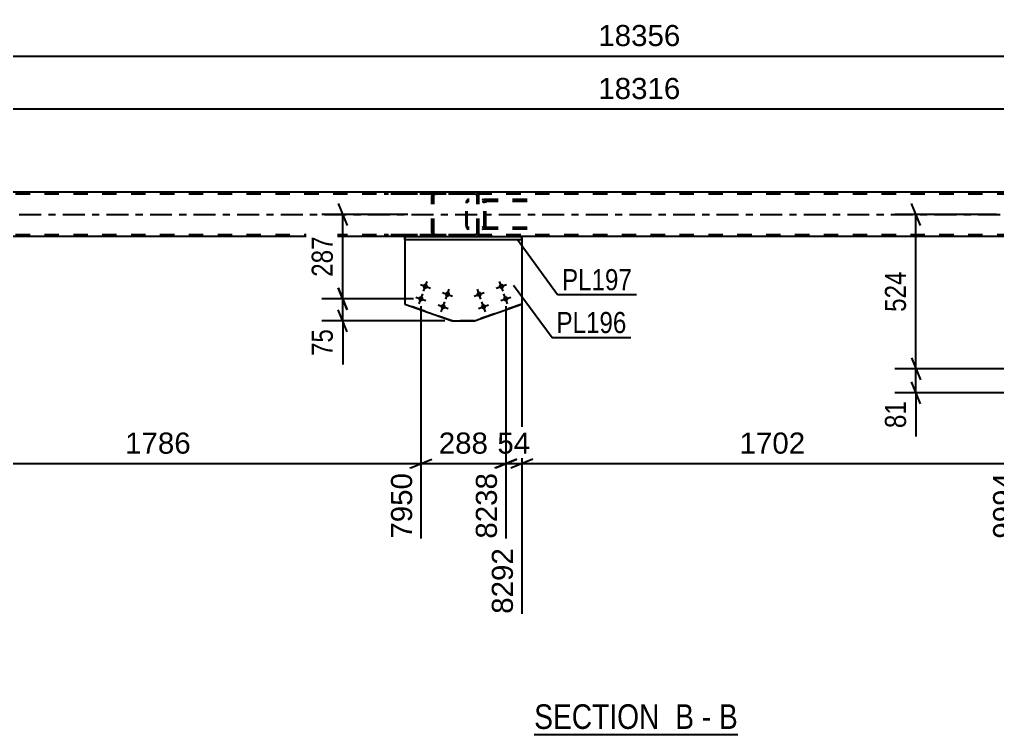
# Model space of a CAD drawing. Header units: millimetres. Extents: x -55 to 786, y -408 to 186.
# Drawn here: x 303 to 435.8, y -264.4 to -167.4 of the extents above; entities that cross this region are included whole.
import ezdxf

# ---------------------------------------------------------------- set-up
doc = ezdxf.new("R2010")
doc.units = ezdxf.units.MM
doc.linetypes.add('DXK_LINE_DOT2', pattern=[3.9198, 1.9599, -1.9599])
doc.linetypes.add('DXK_LINE_DOT3', pattern=[5.9187, 2.979, -0.9799, 0.9799, -0.9799])
doc.styles.add('Arial', font='ARIAL.TTF', dxfattribs={"height": 0.2})
doc.styles.add('Arial Narrow', font='ARIALN.TTF', dxfattribs={"height": 0.2})

# ---------------------------------------------------------------- blocks, each defined once
blk = doc.blocks.new('Unknown-318893114-17 - 1630')
at = {"color": 6, "linetype": 'Continuous'}
blk.add_line((372.88, -264.42), (400.52, -264.42), dxfattribs=at)
at = {"color": 0, "linetype": 'Continuous'}
for points in [[(390.98, -263.67), (390.98, -260.17), (372.88, -260.17), (372.88, -263.67)], [(394.59, -263.67), (394.59, -260.17), (392.03, -260.17), (392.03, -263.67)], [(396.92, -263.67), (396.92, -260.17), (395.64, -260.17), (395.64, -263.67)], [(400.52, -263.67), (400.52, -260.17), (397.97, -260.17), (397.97, -263.67)]]:
    blk.add_wipeout(points, dxfattribs=at)
at = {"color": 7, "linetype": 'Continuous', "style": 'Arial Narrow'}
for s, p in [('SECTION ', (372.88, -263.67)), ('B', (392.03, -263.67)), ('B', (397.97, -263.67)), ('-', (395.64, -263.67))]:
    blk.add_text(s, height=3.34, dxfattribs=at).set_placement(p)
blk = doc.blocks.new('Bolt-318893114-1745 - 1630')
at = {"linetype": 'Continuous'}
for points in [[(357.76, -203.47), (357.79, -203.4), (357.84, -203.34), (357.89, -203.29), (357.96, -203.25), (358.03, -203.23), (358.11, -203.23), (358.18, -203.24), (358.25, -203.26), (358.32, -203.3), (358.37, -203.35), (358.41, -203.41), (358.44, -203.48), (358.46, -203.56), (358.45, -203.63), (358.44, -203.71), (358.4, -203.77), (358.36, -203.83), (358.3, -203.88), (358.24, -203.92), (358.16, -203.94), (358.09, -203.95), (358.01, -203.94), (357.94, -203.91), (357.88, -203.87), (357.82, -203.82), (357.78, -203.76), (357.75, -203.69), (357.74, -203.61), (357.74, -203.54)], [(360.77, -204.54), (360.81, -204.47), (360.85, -204.41), (360.91, -204.36), (360.98, -204.32), (361.05, -204.3), (361.12, -204.3), (361.2, -204.31), (361.27, -204.33), (361.33, -204.37), (361.39, -204.42), (361.43, -204.48), (361.46, -204.55), (361.47, -204.63), (361.47, -204.7), (361.45, -204.78), (361.42, -204.84), (361.37, -204.9), (361.32, -204.95), (361.25, -204.99), (361.18, -205.01), (361.1, -205.02), (361.03, -205.01), (360.96, -204.98), (360.89, -204.94), (360.84, -204.89), (360.8, -204.83), (360.77, -204.76), (360.75, -204.68), (360.76, -204.61)], [(357.16, -205.16), (357.19, -205.09), (357.23, -205.03), (357.29, -204.99), (357.36, -204.95), (357.43, -204.93), (357.51, -204.92), (357.58, -204.93), (357.65, -204.96), (357.72, -205), (357.77, -205.05), (357.81, -205.11), (357.84, -205.18), (357.85, -205.25), (357.85, -205.33), (357.84, -205.4), (357.8, -205.47), (357.76, -205.53), (357.7, -205.58), (357.63, -205.61), (357.56, -205.64), (357.49, -205.64), (357.41, -205.63), (357.34, -205.61), (357.28, -205.57), (357.22, -205.52), (357.18, -205.45), (357.15, -205.38), (357.14, -205.31), (357.14, -205.23)], [(360.17, -206.23), (360.2, -206.16), (360.25, -206.1), (360.31, -206.06), (360.37, -206.02), (360.45, -206), (360.52, -205.99), (360.6, -206), (360.67, -206.03), (360.73, -206.07), (360.79, -206.12), (360.83, -206.18), (360.86, -206.25), (360.87, -206.32), (360.87, -206.4), (360.85, -206.47), (360.82, -206.54), (360.77, -206.6), (360.72, -206.65), (360.65, -206.68), (360.58, -206.71), (360.5, -206.71), (360.43, -206.7), (360.36, -206.68), (360.29, -206.64), (360.24, -206.59), (360.2, -206.52), (360.17, -206.45), (360.15, -206.38), (360.15, -206.3)]]:
    blk.add_hatch(color=1, dxfattribs=at).paths.add_polyline_path(points)
at = {"color": 1, "linetype": 'Continuous'}
for p, q in [((357.86, -204.26), (358.34, -202.91)), ((357.42, -203.35), (358.78, -203.83)), ((360.43, -204.41), (361.79, -204.9)), ((360.87, -205.33), (361.35, -203.98)), ((356.82, -205.04), (358.17, -205.52)), ((357.26, -205.96), (357.74, -204.6)), ((360.27, -207.03), (360.75, -205.67)), ((359.83, -206.11), (361.19, -206.59))]:
    blk.add_line(p, q, dxfattribs=at)
blk = doc.blocks.new('Part-318893114-1698 - 1630')
at = {"color": 7, "linetype": 'DXK_LINE_DOT2'}
for p, q in [((363.66, -192.11), (363.64, -192.3)), ((363.64, -195.34), (363.64, -192.3)), ((363.72, -191.96), (363.66, -192.11)), ((363.8, -191.85), (363.72, -191.96)), ((363.77, -192.3), (363.78, -192.21)), ((363.77, -195.34), (363.77, -192.3)), ((363.78, -192.21), (363.81, -192.13)), ((363.91, -191.82), (363.8, -191.85)), ((363.81, -192.13), (363.85, -192.08)), ((363.85, -192.08), (363.91, -192.06)), ((371.91, -191.82), (363.91, -191.82)), ((371.91, -192.06), (363.91, -192.06)), ((365.37, -192.06), (365.37, -191.82)), ((366.01, -191.85), (365.82, -191.82)), ((365.82, -192.06), (365.91, -192.08)), ((365.91, -192.08), (366, -192.13)), ((366, -192.13), (366.05, -192.21)), ((366.05, -192.21), (366.07, -192.3)), ((366.07, -195.34), (366.07, -192.3)), ((366.32, -192.3), (366.28, -192.11)), ((366.32, -195.34), (366.32, -192.3)), ((363.64, -195.34), (363.66, -195.52)), ((363.66, -195.52), (363.72, -195.68)), ((363.72, -195.68), (363.8, -195.78)), ((363.78, -195.43), (363.77, -195.34)), ((363.81, -195.51), (363.78, -195.43)), ((363.8, -195.78), (363.91, -195.82)), ((363.85, -195.56), (363.81, -195.51)), ((363.91, -195.58), (363.85, -195.56)), ((371.91, -195.58), (363.91, -195.58)), ((371.91, -195.82), (363.91, -195.82)), ((365.37, -195.82), (365.37, -195.58)), ((365.91, -195.56), (365.82, -195.58)), ((365.82, -195.82), (366.01, -195.78)), ((366, -195.51), (365.91, -195.56)), ((366.05, -195.43), (366, -195.51)), ((366.07, -195.34), (366.05, -195.43)), ((366.28, -195.52), (366.32, -195.34))]:
    blk.add_line(p, q, dxfattribs=at)
for centre, start, end in [((365.83, -192.31), 23.8952, 68.8487), ((365.83, -195.32), 291.1513, 336.1048)]:
    blk.add_arc(centre, 0.492, start, end, dxfattribs=at)
blk = doc.blocks.new('Part-318893114-1741 - 1630')
at = {"color": 7, "linetype": 'DXK_LINE_DOT2'}
for p, q in [((364.86, -190.82), (352.5, -190.82)), ((364.86, -191.06), (352.5, -191.06)), ((359.03, -191.11), (358.99, -191.3)), ((359.24, -191.3), (359.26, -191.21)), ((359.26, -191.21), (359.32, -191.13)), ((359.5, -190.82), (359.3, -190.85)), ((359.32, -191.13), (359.4, -191.08)), ((359.4, -191.08), (359.5, -191.06)), ((365.06, -190.85), (364.86, -190.82)), ((364.86, -191.06), (364.96, -191.08)), ((364.96, -191.08), (365.04, -191.13)), ((365.04, -191.13), (365.1, -191.21)), ((365.1, -191.21), (365.12, -191.3)), ((365.37, -191.3), (365.33, -191.11)), ((358.99, -196.34), (358.99, -191.3)), ((359.24, -196.34), (359.24, -191.3)), ((365.12, -196.34), (365.12, -191.3)), ((365.37, -196.34), (365.37, -191.3)), ((358.99, -196.34), (359.03, -196.52)), ((359.26, -196.43), (359.24, -196.34)), ((359.32, -196.51), (359.26, -196.43)), ((359.4, -196.56), (359.32, -196.51)), ((365.04, -196.51), (364.96, -196.56)), ((365.1, -196.43), (365.04, -196.51)), ((365.12, -196.34), (365.1, -196.43)), ((365.33, -196.52), (365.37, -196.34)), ((364.86, -196.58), (352.5, -196.58)), ((364.86, -196.82), (352.5, -196.82)), ((359.3, -196.78), (359.5, -196.82)), ((359.5, -196.58), (359.4, -196.56)), ((364.96, -196.56), (364.86, -196.58)), ((364.86, -196.82), (365.06, -196.78))]:
    blk.add_line(p, q, dxfattribs=at)
for centre, start, end in [((359.48, -191.32), 110.7583, 155.68), ((364.88, -191.32), 24.32, 69.2417), ((359.48, -196.32), 204.32, 249.2417), ((364.88, -196.32), 290.7583, 335.68)]:
    blk.add_arc(centre, 0.496, start, end, dxfattribs=at)
blk = doc.blocks.new('Bolt-318893114-1744 - 1630')
at = {"linetype": 'Continuous'}
for points in [[(365.18, -204.38), (365.24, -204.34), (365.31, -204.31), (365.38, -204.3), (365.46, -204.3), (365.53, -204.32), (365.6, -204.35), (365.66, -204.4), (365.7, -204.46), (365.74, -204.52), (365.76, -204.6), (365.76, -204.67), (365.75, -204.75), (365.73, -204.82), (365.68, -204.88), (365.63, -204.93), (365.57, -204.98), (365.5, -205), (365.42, -205.01), (365.35, -205.01), (365.28, -204.99), (365.21, -204.96), (365.15, -204.91), (365.1, -204.85), (365.07, -204.79), (365.05, -204.71), (365.04, -204.64), (365.06, -204.56), (365.08, -204.49), (365.12, -204.43)], [(368.19, -203.31), (368.25, -203.27), (368.32, -203.24), (368.4, -203.23), (368.47, -203.23), (368.55, -203.25), (368.61, -203.28), (368.67, -203.33), (368.72, -203.39), (368.75, -203.45), (368.77, -203.53), (368.78, -203.6), (368.77, -203.68), (368.74, -203.75), (368.7, -203.81), (368.65, -203.86), (368.58, -203.91), (368.51, -203.93), (368.44, -203.95), (368.37, -203.94), (368.29, -203.92), (368.23, -203.89), (368.17, -203.84), (368.12, -203.78), (368.08, -203.72), (368.06, -203.64), (368.06, -203.57), (368.07, -203.49), (368.1, -203.42), (368.14, -203.36)], [(368.79, -205), (368.86, -204.96), (368.93, -204.94), (369, -204.92), (369.08, -204.93), (369.15, -204.95), (369.22, -204.98), (369.27, -205.03), (369.32, -205.08), (369.36, -205.15), (369.38, -205.22), (369.38, -205.3), (369.37, -205.37), (369.34, -205.44), (369.3, -205.51), (369.25, -205.56), (369.19, -205.6), (369.12, -205.63), (369.04, -205.64), (368.97, -205.64), (368.89, -205.62), (368.83, -205.59), (368.77, -205.54), (368.72, -205.48), (368.69, -205.41), (368.67, -205.34), (368.66, -205.27), (368.67, -205.19), (368.7, -205.12), (368.74, -205.06)], [(365.78, -206.07), (365.84, -206.03), (365.91, -206), (365.98, -205.99), (366.06, -206), (366.13, -206.02), (366.2, -206.05), (366.26, -206.1), (366.31, -206.15), (366.34, -206.22), (366.36, -206.29), (366.36, -206.37), (366.35, -206.44), (366.33, -206.51), (366.29, -206.58), (366.23, -206.63), (366.17, -206.67), (366.1, -206.7), (366.03, -206.71), (365.95, -206.71), (365.88, -206.69), (365.81, -206.66), (365.75, -206.61), (365.7, -206.55), (365.67, -206.48), (365.65, -206.41), (365.65, -206.34), (365.66, -206.26), (365.68, -206.19), (365.72, -206.13)]]:
    blk.add_hatch(color=1, dxfattribs=at).paths.add_polyline_path(points)
at = {"color": 1, "linetype": 'Continuous'}
for p, q in [((368.66, -204.26), (368.18, -202.91)), ((364.72, -204.9), (366.08, -204.41)), ((365.64, -205.33), (365.16, -203.98)), ((367.74, -203.83), (369.1, -203.35)), ((366.25, -207.03), (365.76, -205.67)), ((368.34, -205.52), (369.7, -205.04)), ((369.26, -205.96), (368.78, -204.6)), ((365.33, -206.59), (366.68, -206.11))]:
    blk.add_line(p, q, dxfattribs=at)
blk = doc.blocks.new('Part-318893114-1892 - 1630')
at = {"color": 2, "linetype": 'Continuous'}
for p, q in [((719.92, -190.82), (54.37, -190.82)), ((355.33, -196.82), (286.05, -196.82)), ((437.09, -196.82), (371.19, -196.82))]:
    blk.add_line(p, q, dxfattribs=at)
at = {"color": 7, "linetype": 'DXK_LINE_DOT2'}
for p, q in [((719.92, -191.06), (54.37, -191.06)), ((719.92, -196.58), (54.37, -196.58)), ((371.19, -196.82), (355.33, -196.82))]:
    blk.add_line(p, q, dxfattribs=at)
at = {"color": 7, "linetype": 'DXK_LINE_DOT3'}
blk.add_line((54.37, -193.82), (719.92, -193.82), dxfattribs=at)
blk = doc.blocks.new('Part-318893114-1772 - 1630')
at = {"color": 2, "linetype": 'Continuous'}
for p, q in [((355.33, -197.22), (355.33, -196.82)), ((355.33, -196.82), (371.19, -196.82)), ((355.33, -197.22), (371.19, -197.22)), ((371.19, -196.82), (371.19, -197.22))]:
    blk.add_line(p, q, dxfattribs=at)
at = {"color": 7, "linetype": 'DXK_LINE_DOT2'}
for p, q in [((355.33, -196.82), (355.33, -197.22)), ((371.19, -197.22), (371.19, -196.82))]:
    blk.add_line(p, q, dxfattribs=at)
blk = doc.blocks.new('Part-318893114-1965 - 1630')
at = {"color": 2, "linetype": 'Continuous'}
for p, q in [((355.33, -197.22), (355.33, -206)), ((371.19, -197.22), (371.19, -206)), ((355.33, -206), (355.33, -206)), ((355.33, -206), (361.74, -208.27)), ((364.78, -208.27), (371.19, -206)), ((371.19, -206), (371.19, -206)), ((361.74, -208.27), (361.74, -208.27)), ((361.74, -208.27), (364.78, -208.27)), ((364.78, -208.27), (364.78, -208.27))]:
    blk.add_line(p, q, dxfattribs=at)
at = {"color": 7, "linetype": 'DXK_LINE_DOT2'}
for p, q in [((355.33, -197.22), (371.19, -197.22)), ((355.33, -197.22), (371.19, -197.22)), ((361.74, -208.27), (355.33, -206)), ((371.19, -206), (364.78, -208.27)), ((364.78, -208.27), (361.74, -208.27))]:
    blk.add_line(p, q, dxfattribs=at)
blk = doc.blocks.new('StraightDimension-318893114-2371 - 1630')
at = {"color": 7, "linetype": 'Continuous'}
for p, q in [((371.19, -198.22), (371.19, -248.04)), ((439.26, -215.79), (439.26, -237.84)), ((372.69, -227.05), (369.69, -228.25)), ((437.76, -228.25), (440.76, -227.05)), ((371.19, -227.65), (439.26, -227.65))]:
    blk.add_line(p, q, dxfattribs=at)
at = {"color": 0}
blk.add_wipeout([(410.27, -226.9), (410.27, -222.7), (400.17, -222.7), (400.17, -226.9)], dxfattribs=at)
at = {"color": 3, "style": 'Arial'}
blk.add_text('1702', height=2.865, dxfattribs=at).set_placement((400.77, -226.3))
at = {"color": 0, "linetype": 'Continuous'}
blk.add_wipeout([(438.66, -228.35), (434.46, -228.35), (434.46, -238.44), (438.66, -238.44)], dxfattribs=at)
at = {"color": 3, "linetype": 'Continuous', "style": 'Arial'}
blk.add_text('9994', height=2.865, rotation=90.0002, dxfattribs=at).set_placement((438.06, -237.84))
blk = doc.blocks.new('StraightDimension-318893114-2378 - 1630')
at = {"color": 7, "linetype": 'Continuous'}
for p, q in [((371.19, -198.22), (371.19, -248.04)), ((369.02, -206.28), (369.02, -237.84)), ((367.52, -228.25), (370.52, -227.05)), ((372.69, -227.05), (369.69, -228.25)), ((369.02, -227.65), (371.19, -227.65))]:
    blk.add_line(p, q, dxfattribs=at)
at = {"color": 0}
blk.add_wipeout([(372.93, -226.9), (372.93, -222.7), (367.28, -222.7), (367.28, -226.9)], dxfattribs=at)
at = {"color": 0, "linetype": 'Continuous'}
blk.add_wipeout([(370.59, -238.55), (366.39, -238.55), (366.39, -248.64), (370.59, -248.64)], dxfattribs=at)
at = {"color": 3, "style": 'Arial'}
blk.add_text('54', height=2.865, dxfattribs=at).set_placement((367.88, -226.3))
at = {"color": 3, "linetype": 'Continuous', "style": 'Arial'}
blk.add_text('8292', height=2.865, rotation=90.0002, dxfattribs=at).set_placement((369.99, -248.04))
blk = doc.blocks.new('StraightDimension-318893114-2384 - 1630')
at = {"color": 7, "linetype": 'Continuous'}
for p, q in [((357.5, -206.28), (357.5, -237.84)), ((369.02, -206.28), (369.02, -237.84)), ((356, -228.25), (359, -227.05)), ((370.52, -227.05), (367.52, -228.25)), ((357.5, -227.65), (369.02, -227.65))]:
    blk.add_line(p, q, dxfattribs=at)
at = {"color": 0}
blk.add_wipeout([(367.19, -226.9), (367.19, -222.7), (359.32, -222.7), (359.32, -226.9)], dxfattribs=at)
at = {"color": 0, "linetype": 'Continuous'}
blk.add_wipeout([(368.42, -228.35), (364.22, -228.35), (364.22, -238.44), (368.42, -238.44)], dxfattribs=at)
at = {"color": 3, "style": 'Arial'}
blk.add_text('288', height=2.865, dxfattribs=at).set_placement((359.92, -226.3))
at = {"color": 3, "linetype": 'Continuous', "style": 'Arial'}
blk.add_text('8238', height=2.865, rotation=90.0002, dxfattribs=at).set_placement((367.82, -237.84))
blk = doc.blocks.new('StraightDimension-318893114-2392 - 1630')
at = {"color": 7, "linetype": 'Continuous'}
for p, q in [((286.05, -198.22), (286.05, -248.04)), ((357.5, -206.28), (357.5, -237.84)), ((287.55, -227.05), (284.55, -228.25)), ((356, -228.25), (359, -227.05)), ((286.05, -227.65), (357.5, -227.65))]:
    blk.add_line(p, q, dxfattribs=at)
at = {"color": 0}
blk.add_wipeout([(326.82, -226.9), (326.82, -222.7), (316.73, -222.7), (316.73, -226.9)], dxfattribs=at)
at = {"color": 3, "style": 'Arial'}
blk.add_text('1786', height=2.865, dxfattribs=at).set_placement((317.33, -226.3))
at = {"color": 0, "linetype": 'Continuous'}
blk.add_wipeout([(356.9, -228.35), (352.7, -228.35), (352.7, -238.44), (356.9, -238.44)], dxfattribs=at)
at = {"color": 3, "linetype": 'Continuous', "style": 'Arial'}
blk.add_text('7950', height=2.865, rotation=90.0002, dxfattribs=at).set_placement((356.3, -237.84))
blk = doc.blocks.new('StraightDimension-318893114-2432 - 1630')
at = {"color": 7, "linetype": 'Continuous'}
blk.add_line((42.27, -179.51), (732.02, -179.51), dxfattribs=at)
at = {"color": 0}
blk.add_wipeout([(393.3, -178.76), (393.3, -174.56), (380.99, -174.56), (380.99, -178.76)], dxfattribs=at)
at = {"color": 3, "style": 'Arial'}
blk.add_text('18316', height=2.865, dxfattribs=at).set_placement((381.59, -178.16))
blk = doc.blocks.new('StraightDimension-318893114-2471 - 1630')
at = {"color": 7, "linetype": 'Continuous'}
blk.add_line((41.47, -172.32), (732.82, -172.32), dxfattribs=at)
at = {"color": 0}
blk.add_wipeout([(393.3, -171.57), (393.3, -167.37), (380.99, -167.37), (380.99, -171.57)], dxfattribs=at)
at = {"color": 3, "style": 'Arial'}
blk.add_text('18356', height=2.865, dxfattribs=at).set_placement((381.59, -170.97))
blk = doc.blocks.new('StraightDimension-318893114-2536 - 1630')
at = {"color": 7, "linetype": 'Continuous'}
for p, q in [((346.28, -192.32), (347.48, -195.32)), ((355.74, -193.82), (344.03, -193.82)), ((346.88, -205.28), (346.88, -193.82)), ((347.48, -206.78), (346.28, -203.78)), ((356.5, -205.28), (344.03, -205.28))]:
    blk.add_line(p, q, dxfattribs=at)
at = {"color": 0}
blk.add_wipeout([(346.13, -196.21), (341.93, -196.21), (341.93, -202.89), (346.13, -202.89)], dxfattribs=at)
at = {"color": 3, "style": 'Arial Narrow'}
blk.add_text('287', height=2.863, rotation=90.0002, dxfattribs=at).set_placement((345.53, -202.29))
blk = doc.blocks.new('StraightDimension-318893114-2552 - 1630')
at = {"color": 7, "linetype": 'Continuous'}
for p, q in [((346.28, -203.78), (347.48, -206.78)), ((356.5, -205.28), (344.03, -205.28)), ((346.88, -208.27), (346.88, -205.28)), ((347.48, -209.77), (346.28, -206.77)), ((360.74, -208.27), (344.03, -208.27)), ((346.88, -208.27), (346.88, -214.18)), ((346.88, -208.27), (346.88, -214.18))]:
    blk.add_line(p, q, dxfattribs=at)
at = {"color": 0}
blk.add_wipeout([(346.13, -208.8), (341.93, -208.8), (341.93, -213.65), (346.13, -213.65)], dxfattribs=at)
at = {"color": 3, "style": 'Arial Narrow'}
blk.add_text('75', height=2.863, rotation=90.0002, dxfattribs=at).set_placement((345.53, -213.05))
blk = doc.blocks.new('StraightDimension-318893114-2563 - 1630')
at = {"color": 7, "linetype": 'Continuous'}
for p, q in [((424.12, -213.29), (425.32, -216.29)), ((438.26, -214.79), (421.87, -214.79)), ((424.72, -218.05), (424.72, -214.79)), ((425.32, -219.55), (424.12, -216.55)), ((443.99, -218.05), (421.87, -218.05)), ((424.72, -218.05), (424.72, -223.96)), ((424.72, -218.05), (424.72, -223.96))]:
    blk.add_line(p, q, dxfattribs=at)
at = {"color": 0}
blk.add_wipeout([(423.97, -218.58), (419.77, -218.58), (419.77, -223.43), (423.97, -223.43)], dxfattribs=at)
at = {"color": 3, "style": 'Arial Narrow'}
blk.add_text('81', height=2.863, rotation=90.0002, dxfattribs=at).set_placement((423.37, -222.83))
blk = doc.blocks.new('StraightDimension-318893114-2573 - 1630')
at = {"color": 7, "linetype": 'Continuous'}
for p, q in [((425.32, -195.32), (424.12, -192.32)), ((435.66, -193.82), (421.87, -193.82)), ((424.72, -214.79), (424.72, -193.82)), ((424.12, -213.29), (425.32, -216.29)), ((438.26, -214.79), (421.87, -214.79))]:
    blk.add_line(p, q, dxfattribs=at)
at = {"color": 0}
blk.add_wipeout([(423.97, -200.96), (419.77, -200.96), (419.77, -207.65), (423.97, -207.65)], dxfattribs=at)
at = {"color": 3, "style": 'Arial Narrow'}
blk.add_text('524', height=2.863, rotation=90.0002, dxfattribs=at).set_placement((423.37, -207.05))
blk = doc.blocks.new('Mark-318893114-1768 - 1630')
at = {"color": 0}
blk.add_wipeout([(386.16, -204.11), (386.16, -201.11), (376.66, -201.11), (376.66, -204.11)], dxfattribs=at)
blk.add_wipeout([(386.16, -204.11), (386.16, -201.11), (376.66, -201.11), (376.66, -204.11)], dxfattribs=at)
at = {"color": 30, "linetype": 'Continuous'}
for p, q in [((370.61, -197.22), (376.06, -204.71)), ((376.06, -204.71), (386.76, -204.71))]:
    blk.add_line(p, q, dxfattribs=at)
at = {"color": 3, "style": 'Arial Narrow'}
blk.add_text('PL197', height=2.863, dxfattribs=at).set_placement((376.66, -204.11))
blk = doc.blocks.new('Mark-318893114-1961 - 1630')
at = {"color": 0}
blk.add_wipeout([(385.42, -209.93), (385.42, -206.93), (375.91, -206.93), (375.91, -209.93)], dxfattribs=at)
blk.add_wipeout([(385.42, -209.93), (385.42, -206.93), (375.91, -206.93), (375.91, -209.93)], dxfattribs=at)
at = {"color": 30, "linetype": 'Continuous'}
for p, q in [((370.08, -203.41), (375.31, -210.53)), ((375.31, -210.53), (386.02, -210.53))]:
    blk.add_line(p, q, dxfattribs=at)
at = {"color": 3, "style": 'Arial Narrow'}
blk.add_text('PL196', height=2.863, dxfattribs=at).set_placement((375.91, -209.93))

msp = doc.modelspace()

# ---------------------------------------------------------------- block references
for name in ['StraightDimension-318893114-2432 - 1630', 'Part-318893114-1892 - 1630', 'Part-318893114-1741 - 1630', 'Part-318893114-1698 - 1630', 'Part-318893114-1772 - 1630', 'Part-318893114-1965 - 1630', 'Bolt-318893114-1745 - 1630', 'Bolt-318893114-1744 - 1630', 'Unknown-318893114-17 - 1630']:
    msp.add_blockref(name, (0, 0))

# ---------------------------------------------------------------- next in the draw order: block references
for name in ['StraightDimension-318893114-2471 - 1630', 'StraightDimension-318893114-2371 - 1630']:
    msp.add_blockref(name, (0, 0))

# ---------------------------------------------------------------- next in the draw order: block references
for name in ['StraightDimension-318893114-2378 - 1630', 'StraightDimension-318893114-2563 - 1630']:
    msp.add_blockref(name, (0, 0))

# ---------------------------------------------------------------- next in the draw order: block references
for name in ['StraightDimension-318893114-2573 - 1630', 'Mark-318893114-1768 - 1630', 'StraightDimension-318893114-2384 - 1630']:
    msp.add_blockref(name, (0, 0))

# ---------------------------------------------------------------- next in the draw order: block references
for name in ['StraightDimension-318893114-2392 - 1630', 'Mark-318893114-1961 - 1630']:
    msp.add_blockref(name, (0, 0))

# ---------------------------------------------------------------- next in the draw order: block references
msp.add_blockref('StraightDimension-318893114-2536 - 1630', (0, 0))

# ---------------------------------------------------------------- next in the draw order: block references
msp.add_blockref('StraightDimension-318893114-2552 - 1630', (0, 0))

doc.saveas('drawing.dxf')
